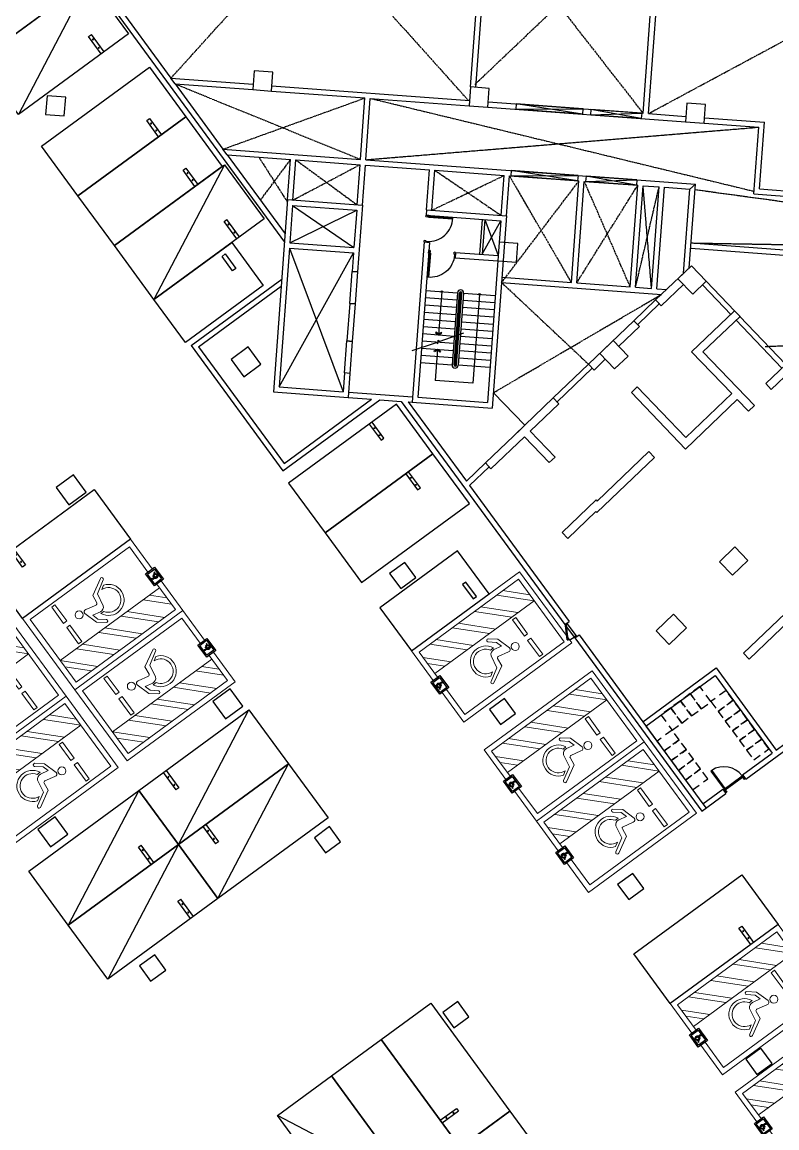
# Model space of a CAD drawing. Header units: millimetres. Extents: x 78082221 to 78451133, y -34402202 to -34172290.
# Drawn here: x 78240789 to 78268981, y -34266856 to -34225557 of the extents above; entities that cross this region are included whole.
import ezdxf

# ---------------------------------------------------------------- set-up
doc = ezdxf.new("R2010")
doc.units = ezdxf.units.MM
doc.header["$LTSCALE"] = 100
doc.header["$MEASUREMENT"] = 0
doc.linetypes.add('XR-B2$0$CENTER', pattern=[2, 1.25, -0.25, 0.25, -0.25])
doc.linetypes.add('XR-B2$0$XR-B2$0$XR-지하3층$0$-HID', pattern=[2.5, 1.5, -1])
doc.layers.get('0').update_dxf_attribs({"color": 2, "linetype": 'CONTINUOUS'})
doc.layers.add('E-PLAN', color=115, linetype='CONTINUOUS')
doc.layers.add('Z', color=115, linetype='CONTINUOUS')

# ---------------------------------------------------------------- blocks, each defined once
blk = doc.blocks.new('XR-B2$0$2P-Dr204')
at = {"color": 0}
for p, q in [((29, 50), (29, 955)), ((65, 50), (65, 956)), ((29, 50), (0, 50)), ((0, 50), (0, -50)), ((29, 14), (29, 50)), ((65, 50), (29, 50)), ((50, 14), (29, 14)), ((50, -50), (50, 14)), ((950, 14), (950, -50)), ((971, 14), (950, 14)), ((971, 14), (950, 14)), ((971, 50), (971, 14)), ((1000, 50), (971, 50)), ((1000, -50), (1000, 50)), ((50, -50), (0, -50)), ((1000, -50), (950, -50))]:
    blk.add_line(p, q, dxfattribs=at)
blk.add_arc((65, 50), 906, 0, 92.2294, dxfattribs=at)
blk = doc.blocks.new('XR-B2$0$XR-지하3층$0$A$C73B52ADF')
at = {"layer": 'E-PLAN'}
for points in [[(-2038, 2466), (-38, 2466), (-38, -1134), (-2038, -1134)], [(-1166, 2021), (-1166, 1871), (-1832, 1871), (-1832, 2021)]]:
    blk.add_lwpolyline(points, close=True, dxfattribs=at)
blk = doc.blocks.new('XR-B2$0$XR-지하3층$0$일반형 주차')
at = {"layer": 'E-PLAN'}
for p, q in [((750, 3865), (0, 3865)), ((0, 3735), (750, 3735)), ((750, 3735), (750, 3865))]:
    blk.add_line(p, q, dxfattribs=at)
blk.add_lwpolyline([(2300, 5000), (0, 5000), (0, 0), (2300, 0)], close=True, dxfattribs=at)
for centre in [(238, 3800), (563, 3800)]:
    blk.add_circle(centre, 17.5, dxfattribs=at)
blk = doc.blocks.new('XR-B2$0$XR-지하3층$0$확장형 주차')
at = {"layer": 'E-PLAN'}
for p, q in [((0, 3965), (800, 3965)), ((0, 3835), (800, 3835)), ((800, 3835), (800, 3965))]:
    blk.add_line(p, q, dxfattribs=at)
blk.add_lwpolyline([(2500, 5100), (0, 5100), (0, 0), (2500, 0)], close=True, dxfattribs=at)
blk.add_lwpolyline([(2500, 5100), (0, 0)], dxfattribs=at)
for centre in [(238, 3900), (613, 3900)]:
    blk.add_circle(centre, 17.5, dxfattribs=at)
blk = doc.blocks.new('XR-B2$0$XR-지하3층$0$장애인 주차')
at = {"layer": 'E-PLAN', "lineweight": 5}
for p, q in [((4572, 3795), (4572, -805)), ((5572, 2795), (4572, 3795)), ((5572, 3078), (4855, 3795)), ((5572, 2045), (4572, 3045)), ((5572, 1762), (4572, 2762)), ((3689, 1485), (3600, 1888)), ((3699, 2009), (4214, 1851)), ((3992, 1503), (3925, 1810)), ((3925, 1810), (4151, 1741)), ((4151, 1741), (4355, 1493)), ((4214, 1851), (4443, 1569)), ((5572, 1012), (4572, 2012)), ((5572, 729), (4572, 1729)), ((4055, 1528), (4053, 1393)), ((3348, 969), (3257, 820)), ((5572, -21), (4572, 979)), ((5572, -304), (4572, 696)), ((5323, -805), (4572, -54)), ((5041, -805), (4572, -336))]:
    blk.add_line(p, q, dxfattribs=at)
at = {"layer": 'E-PLAN', "ltscale": 4}
for p, q in [((4165, -1005), (4165, -805)), ((4165, -805), (4165, -905))]:
    blk.add_line(p, q, dxfattribs=at)
at = {"layer": 'E-PLAN', "lineweight": 5}
for points in [[(3842, -1005), (2472, -1005), (2472, 3995), (5772, 3995), (5772, -1005), (4402, -1005)], [(3842, -805), (2672, -805), (2672, 3795), (5572, 3795), (5572, -805), (4402, -805)]]:
    blk.add_lwpolyline(points, dxfattribs=at)
for points in [[(3523, 2720), (2773, 2720), (2773, 2870), (3523, 2870)], [(4473, 2720), (3723, 2720), (3723, 2870), (4473, 2870)]]:
    blk.add_lwpolyline(points, close=True, dxfattribs=at)
for points in [[(3094, 715, -1.000002), (2987, 770), (3330, 1379), (3640, 1415)], [(3992, 1503, -0.343093), (3870, 1283), (3381, 1194), (3094, 715)]]:
    blk.add_lwpolyline(points, format="xyb", dxfattribs=at)
at = {"layer": 'E-PLAN', "ltscale": 4}
for points in [[(3842, -695), (3842, -1115), (4402, -1115), (4402, -695)], [(3892, -745), (3892, -1065), (4352, -1065), (4352, -745)]]:
    blk.add_lwpolyline(points, close=True, dxfattribs=at)
at = {"layer": 'E-PLAN'}
for points in [[(4161, -797), (4152, -916), (4058, -916), (4021, -1003), (3982, -990), (3988, -973), (4011, -981), (4046, -898), (4136, -898), (4137, -881), (4072, -881), (4072, -863), (4138, -863), (4142, -810)], [(4167, -882), (4169, -863)]]:
    blk.add_lwpolyline(points, dxfattribs=at)
at = {"layer": 'E-PLAN', "lineweight": 5}
blk.add_circle((3613, 2216), 150, dxfattribs=at)
for centre, radius, start, end in [((3682, 1922), 88.4, 79.1143, 202.3185), ((3810, 1000), 582, 198.006, 65.0949), ((3809, 1000), 462, 183.8525, 58.2396), ((3632, 1473), 57.7, 276.2786, 12.4353), ((4394, 1537), 58.8, 227.9655, 33.7904)]:
    blk.add_arc(centre, radius, start, end, dxfattribs=at)
at = {"layer": 'E-PLAN'}
for centre, radius, start, end in [((4140, -787), 22.8, 335.1173, 274.9698), ((4127, -942), 89.2, 206.535, 62.4866), ((4127, -942), 71.5, 192.8781, 56.1688)]:
    blk.add_arc(centre, radius, start, end, dxfattribs=at)
blk = doc.blocks.new('XR-B2$0$XR-B2$0$XR-지하3층$0$1712-PL$0$FSD1000')
at = {"layer": 'E-PLAN'}
for p, q in [((25, -101), (865, -101)), ((40, -146), (850, -146))]:
    blk.add_line(p, q, dxfattribs=at)
for points in [[(25, 739), (25, -101), (70, -101), (70, 739)], [(-5, -251), (-5, -101), (25, -101), (25, -146), (40, -146), (40, -251)], [(895, -251), (895, -101), (865, -101), (865, -146), (850, -146), (850, -251)]]:
    blk.add_lwpolyline(points, close=True, dxfattribs=at)
blk.add_arc((25, -101), 840, 360, 86.9291, dxfattribs=at)

msp = doc.modelspace()

# ---------------------------------------------------------------- linework, layer by layer
at = {"layer": 'Z', "linetype": 'XR-B2$0$CENTER', "ltscale": 0.5}
for p, q in [((78243556.3, -34213004.6), (78257450.1, -34228474.6)), ((78246348.4, -34227651.2), (78258507.8, -34214213.8)), ((78264181.6, -34228973.9), (78287627.8, -34216373.6)), ((78257693.9, -34227891.1, 0), (78264544.3, -34221379.9, 0)), ((78258167.3, -34221508.6, 0), (78263982.1, -34228959.1)), ((78246503.9, -34227863.3), (78253425.7, -34230683)), ((78248292, -34230302.2), (78253595.8, -34228389.3)), ((78253795.3, -34228404.1), (78268127.9, -34231873.7, 0)), ((78253625.1, -34230697.8), (78268305.4, -34229480.3, 0)), ((78249632.8, -34230602.2), (78250699.7, -34232285.8)), ((78249691.4, -34232211), (78250818, -34230690.1)), ((78250906.5, -34232200.8), (78253410.9, -34230882.5)), ((78251017.5, -34230704.9), (78253300, -34232378.3)), ((78256092.3, -34232585.4), (78258796.1, -34231281.9)), ((78256203.2, -34231089.6), (78258685.2, -34232777.8)), ((78261307.4, -34235278.6), (78258995.6, -34231296.7)), ((78258699.7, -34235285.7), (78261588.4, -34231489)), ((78261506.8, -34235293.4), (78263782.4, -34231651.7)), ((78263501.3, -34235441.3), (78261787.9, -34231503.8)), ((78263703.7, -34235456.3), (78264580.2, -34231710.9)), ((78264299.2, -34235500.5), (78263981.9, -34231666.5)), ((78265926.5, -34231810.7), (78298180.6, -34236208.5)), ((78265778.6, -34233805.2), (78300890, -34234403.9)), ((78258699.7, -34235285.7), (78261944.9, -34238334.2)), ((78258394.7, -34239397.6), (78264667.3, -34235728.3)), ((78268537.1, -34237672.1), (78297855.4, -34236384.9))]:
    msp.add_line(p, q, dxfattribs=at)
at = {"layer": 'Z', "ltscale": 0.5}
for p, q in [((78264181.6, -34228973.9), (78265239.3, -34214713.1, 0)), ((78257536.9, -34227979.7), (78258021.4, -34221447.6)), ((78257736.4, -34227994.5), (78258220.8, -34221462.4)), ((78263982.1, -34228959.1), (78264540.6, -34221429.8)), ((78242621.3, -34222905.8), (78250589.3, -34233774)), ((78242826.3, -34222847.1), (78246348.4, -34227651.2)), ((78246348.4, -34227651.2), (78249422.1, -34227879.2)), ((78246503.9, -34227863.3), (78248292, -34230302.2)), ((78246503.9, -34227863.3), (78249407.3, -34228078.6)), ((78250120.2, -34227931), (78257499.9, -34228478.3)), ((78250105.4, -34228130.4), (78253595.8, -34228389.3)), ((78253425.7, -34230683), (78253595.8, -34228389.3)), ((78253625.1, -34230697.8), (78253795.3, -34228404.1)), ((78253795.3, -34228404.1), (78257485.1, -34228677.8)), ((78258183.2, -34228729.5), (78265562.9, -34229276.9)), ((78258198, -34228530.1), (78263982.1, -34228959.1)), ((78259245.1, -34228607.8), (78259230.3, -34228807.2)), ((78259230.3, -34228807.2), (78261738.3, -34228792.7)), ((78261723.5, -34228992.1), (78259230.3, -34228807.2)), ((78261738.3, -34228792.7), (78259245.1, -34228607.8)), ((78261723.5, -34228992.1), (78259245.1, -34228607.8)), ((78261738.3, -34228792.7), (78261723.5, -34228992.1)), ((78262037.5, -34228814.9), (78262022.7, -34229014.3)), ((78263932.3, -34228955.4), (78262037.5, -34228814.9)), ((78263917.5, -34229154.8), (78262037.5, -34228814.9)), ((78262022.7, -34229014.3), (78263932.3, -34228955.4)), ((78263917.5, -34229154.8), (78262022.7, -34229014.3)), ((78263932.3, -34228955.4), (78263917.5, -34229154.8)), ((78264181.6, -34228973.9), (78265577.7, -34229077.4)), ((78266275.8, -34229129.2), (78268519.7, -34229295.6, 0)), ((78268334.7, -34231788.8, 0), (78268519.7, -34229295.6, 0)), ((78266261, -34229328.7), (78268305.4, -34229480.3, 0)), ((78268120.5, -34231973.5, 0), (78268305.4, -34229480.3, 0)), ((78248292, -34230302.2), (78253425.7, -34230683)), ((78248447.5, -34230514.3), (78250612.1, -34233466.8)), ((78248447.5, -34230514.3), (78250818, -34230690.1)), ((78250707.1, -34232186), (78250818, -34230690.1)), ((78250906.5, -34232200.8), (78251017.5, -34230704.9)), ((78251017.5, -34230704.9), (78253410.9, -34230882.5)), ((78253300, -34232378.3), (78253410.9, -34230882.5)), ((78253499.4, -34232393.1), (78253610.4, -34230897.2)), ((78253610.4, -34230897.2), (78256003.8, -34231074.8)), ((78253625.1, -34230697.8), (78265941.3, -34231611.3)), ((78255892.8, -34232570.7), (78256003.8, -34231074.8)), ((78256092.3, -34232585.4), (78256203.2, -34231089.6)), ((78256203.2, -34231089.6), (78258796.1, -34231281.9)), ((78258685.2, -34232777.8), (78258796.1, -34231281.9)), ((78258884.6, -34232792.6), (78258995.6, -34231296.7)), ((78258995.6, -34231296.7), (78261588.4, -34231489)), ((78258995.6, -34231296.7), (78261588.4, -34231489)), ((78259060.2, -34231100.9), (78259045.4, -34231300.4)), ((78259045.4, -34231300.4), (78261553.4, -34231285.8)), ((78261538.6, -34231485.3), (78259045.4, -34231300.4)), ((78261553.4, -34231285.8), (78259060.2, -34231100.9)), ((78261538.6, -34231485.3), (78259060.2, -34231100.9)), ((78261553.4, -34231285.8), (78261538.6, -34231485.3)), ((78261852.6, -34231308), (78261837.8, -34231507.5)), ((78263747.3, -34231448.5), (78261852.6, -34231308)), ((78263732.6, -34231648), (78261852.6, -34231308)), ((78261307.4, -34235278.6), (78261588.4, -34231489)), ((78261506.8, -34235293.4), (78261787.9, -34231503.8)), ((78261787.9, -34231503.8), (78263782.4, -34231651.7)), ((78261837.8, -34231507.5), (78263747.3, -34231448.5)), ((78263732.6, -34231648), (78261837.8, -34231507.5)), ((78263501.3, -34235441.3), (78263782.4, -34231651.7)), ((78263703.7, -34235456.3), (78263981.9, -34231666.5)), ((78263747.3, -34231448.5), (78263732.6, -34231648)), ((78263981.9, -34231666.5), (78264580.2, -34231710.9)), ((78264299.2, -34235500.5), (78264580.2, -34231710.9)), ((78264498.6, -34235515.3), (78264779.7, -34231725.7)), ((78264779.7, -34231725.7), (78265727.1, -34231795.9)), ((78265494.1, -34234936.9), (78265727.1, -34231795.9)), ((78265710, -34234730.3), (78265941.3, -34231611.3)), ((78268334.7, -34231788.8, 0), (78288378.2, -34233275.4)), ((78268120.5, -34231973.5, 0), (78300890, -34234403.9)), ((78250788.2, -34233796.4), (78253285.2, -34232577.8)), ((78250891.7, -34232400.3), (78253181.6, -34233974)), ((78257972.3, -34232925.4), (78257876.1, -34234221.9)), ((78258072, -34232932.8), (78257975.9, -34234229.3)), ((78257975.9, -34234229.3), (78258670.4, -34232977.2)), ((78258072, -34232932.8), (78258574.2, -34234273.6)), ((78265778.6, -34233805.2), (78288463, -34235487.7)), ((78265763.8, -34234004.7), (78288214.6, -34235669.9)), ((78265282.4, -34235139.6), (78265788.1, -34234655.5)), ((78265788.1, -34234655.5), (78266341.3, -34235233.4)), ((78258714.5, -34235086.3), (78261307.4, -34235278.6)), ((78247098.6, -34237638.2), (78250486.9, -34235154.1)), ((78247378.1, -34237681.3), (78250467.5, -34235416.3)), ((78258699.7, -34235285.7), (78264667.3, -34235728.3)), ((78261506.8, -34235293.4), (78263501.3, -34235441.3)), ((78263703.7, -34235456.3), (78264299.2, -34235500.5)), ((78264498.6, -34235515.3), (78264860.7, -34235542.1)), ((78265835.6, -34235717.5), (78265282.4, -34235139.6)), ((78266341.3, -34235233.4), (78265835.6, -34235717.5)), ((78266196.8, -34235371.7), (78267268.6, -34236491.5)), ((78266341.3, -34235233.4), (78267413.1, -34236353.2)), ((78263642.6, -34236709.2), (78264451.7, -34235934.8)), ((78263780.9, -34236853.7), (78264590, -34236079.2)), ((78267441.5, -34236672.1), (78269170.1, -34238478.1)), ((78267585.9, -34236533.8), (78269314.6, -34238339.8)), ((78262363.9, -34237933.1), (78262869.6, -34237449.1)), ((78262869.6, -34237449.1), (78263422.8, -34238027)), ((78247098.6, -34237638.2), (78250527.9, -34242315.8)), ((78247378.1, -34237681.3), (78250571, -34242036.2)), ((78262917.1, -34238511), (78262363.9, -34237933.1)), ((78260630.2, -34239592.6), (78261944.9, -34238334.2)), ((78263422.8, -34238027), (78262917.1, -34238511)), ((78260768.5, -34239737.1), (78262083.2, -34238478.6)), ((78250571, -34242036.2), (78253841.7, -34239638.3)), ((78252966.9, -34239573.4), (78253841.7, -34239638.3)), ((78252981.7, -34239374), (78255375.1, -34239551.5)), ((78250527.9, -34242315.8), (78254148.9, -34239661.1)), ((78254148.9, -34239661.1), (78254948.9, -34239720.4)), ((78254948.9, -34239720.4), (78261062.1, -34248058.7)), ((78255211.2, -34239739.9), (78257382.4, -34242701.4)), ((78255211.2, -34239739.9), (78255360.3, -34239750.9)), ((78257382.4, -34242701.4), (78258090.9, -34242023.2)), ((78257501.7, -34242864.1), (78258229.2, -34242167.7)), ((78257501.7, -34242864.1), (78261223.4, -34247940.4)), ((78267411.4, -34245158.7), (78266833.5, -34245711.9)), ((78267895.5, -34245664.4), (78267411.4, -34245158.7)), ((78266833.5, -34245711.9), (78267317.5, -34246217.6)), ((78267317.5, -34246217.6), (78267895.5, -34245664.4)), ((78265121.5, -34247669), (78264471.4, -34248291.3)), ((78265605.6, -34248174.6), (78265121.5, -34247669)), ((78261062.1, -34248058.7), (78261223.4, -34247940.4)), ((78264471.4, -34248291.3), (78264955.4, -34248797)), ((78264955.4, -34248797), (78265605.6, -34248174.6)), ((78261428.7, -34248558.7), (78261590, -34248440.4)), ((78261428.7, -34248558.7), (78266174.8, -34255032.2)), ((78261590, -34248440.4), (78264587.7, -34252529.3)), ((78263971, -34251688.1), (78266713, -34249677.8)), ((78264089.2, -34251849.4), (78266670, -34249957.3)), ((78266670, -34249957.3), (78268798.5, -34252860.6)), ((78266713, -34249677.8), (78268959.8, -34252742.4)), ((78264089.2, -34251849.4), (78266217.8, -34254752.7)), ((78268959.8, -34252742.4), (78269629.5, -34252251.4)), ((78267701.7, -34253664.8), (78268798.5, -34252860.6)), ((78267820, -34253826.1), (78269360.5, -34252696.6)), ((78267701.7, -34253664.8), (78267820, -34253826.1)), ((78266174.8, -34255032.2), (78267078, -34254370)), ((78266217.8, -34254752.7), (78266959.8, -34254208.7)), ((78266959.8, -34254208.7), (78267078, -34254370))]:
    msp.add_line(p, q, dxfattribs=at)
at = {"layer": 'Z'}
for p, q in [((78246503.9, -34227863.3), (78246348.4, -34227651.2)), ((78248447.5, -34230514.3), (78248292, -34230302.2)), ((78265727.1, -34231795.9), (78265941.3, -34231611.3)), ((78250707.1, -34232186), (78250174.5, -34239366.3)), ((78250707.1, -34232186), (78253499.4, -34232393.1)), ((78250891.7, -34232400.3), (78250788.2, -34233796.4)), ((78250891.7, -34232400.3), (78253285.2, -34232577.8)), ((78253285.2, -34232577.8), (78253181.6, -34233974)), ((78253499.4, -34232393.1), (78253314.5, -34234886.3)), ((78255892.8, -34232570.7), (78255878, -34232770.1)), ((78255892.8, -34232570.7), (78258884.6, -34232792.6)), ((78255878, -34232770.1), (78258670.4, -34232977.2)), ((78258884.6, -34232792.6), (78258352.1, -34239972.8)), ((78258670.4, -34232977.2), (78258574.2, -34234273.6)), ((78258884.6, -34232792.6), (78258884.6, -34232792.6)), ((78250788.2, -34233796.4), (78253181.6, -34233974)), ((78255804.1, -34233767.4), (78255360.3, -34239750.9)), ((78256003.5, -34233782.2), (78255574.5, -34239566.3)), ((78255804.1, -34233767.4), (78256003.5, -34233782.2)), ((78250773.4, -34233995.9), (78250388.8, -34239181.7)), ((78250388.8, -34239181.7), (78253166.8, -34234173.4)), ((78250773.4, -34233995.9), (78252782.2, -34239359.2)), ((78250773.4, -34233995.9), (78253166.8, -34234173.4)), ((78253166.8, -34234173.4), (78253115, -34234871.5)), ((78256978.6, -34234155.3), (78256963.8, -34234354.8)), ((78256978.6, -34234155.3), (78258574.2, -34234273.6)), ((78256963.8, -34234354.8), (78258559.4, -34234473.1)), ((78258559.4, -34234473.1), (78258167.4, -34239758.6)), ((78264451.8, -34235934.6), (78265788.3, -34234655.4)), ((78253314.5, -34234886.3), (78253115, -34234871.5)), ((78253314.5, -34234886.3), (78253115, -34234871.5)), ((78264659.3, -34236151.3), (78265490, -34235356.1)), ((78253026.3, -34236068.2), (78252922.7, -34237464.4)), ((78253225.7, -34236083), (78253026.3, -34236068.2)), ((78253026.3, -34236068.2), (78253225.7, -34236083)), ((78253225.7, -34236083), (78253122.2, -34237479.2)), ((78264590.1, -34236079.1), (78264451.8, -34235934.6)), ((78264659.3, -34236151.3), (78264451.8, -34235934.6)), ((78267396, -34236335), (78265795.8, -34237866.6)), ((78267396, -34236335), (78267603.4, -34236551.7)), ((78261945.1, -34238334), (78263642.7, -34236709.1)), ((78263850.2, -34236925.8), (78263642.7, -34236709.1)), ((78266220, -34237875.9), (78267603.4, -34236551.7)), ((78263077.1, -34237665.8), (78263850.2, -34236925.8)), ((78253122.2, -34237479.2), (78252922.7, -34237464.4)), ((78252922.7, -34237464.4), (78253122.2, -34237479.2)), ((78267292.9, -34239430.6), (78265795.8, -34237866.6)), ((78268138.8, -34239880.5), (78266220, -34237875.9)), ((78262152.5, -34238550.8), (78261945.1, -34238334)), ((78262152.5, -34238550.8), (78262571.5, -34238149.7)), ((78268563.5, -34239058.8), (78269314.8, -34238339.6)), ((78252834, -34238661.1), (78252782.2, -34239359.2)), ((78253033.4, -34238675.9), (78252834, -34238661.1)), ((78253033.4, -34238675.9), (78252834, -34238661.1)), ((78253033.4, -34238675.9), (78252966.9, -34239573.4)), ((78268770.9, -34239275.5), (78269522.2, -34238556.4)), ((78250388.8, -34239181.7), (78252782.2, -34239359.2)), ((78263761.9, -34239183.6), (78263545.2, -34239391.1)), ((78265573.6, -34241076.3), (78263761.9, -34239183.6)), ((78268770.9, -34239275.5), (78268563.5, -34239058.8)), ((78250174.5, -34239366.3), (78252966.9, -34239573.4)), ((78255574.5, -34239566.3), (78258167.4, -34239758.6)), ((78259561, -34240616), (78258394.7, -34239397.6)), ((78259200, -34240961.6), (78260630.3, -34239592.5)), ((78260837.8, -34239809.2), (78260630.3, -34239592.5)), ((78263545.2, -34239391.1), (78265564.3, -34241500.5)), ((78265573.6, -34241076.3), (78267292.9, -34239430.6)), ((78255360.3, -34239750.9), (78258352.1, -34239972.8)), ((78259768.6, -34240832.6), (78260837.8, -34239809.2)), ((78267500.3, -34239647.3), (78265564.3, -34241500.5)), ((78267922.1, -34240088), (78267500.3, -34239647.3)), ((78267922.1, -34240088), (78268138.8, -34239880.5)), ((78258091.1, -34242023.1), (78259416.7, -34240754.2)), ((78260695.2, -34241800.6), (78259768.6, -34240832.6)), ((78258298.5, -34242239.8), (78259551.9, -34241040.1)), ((78259551.9, -34241040.1), (78260478.5, -34242008.1)), ((78264197.1, -34241597.9), (78262268.3, -34243444.1)), ((78264404.6, -34241814.6), (78264197.1, -34241597.9)), ((78258091.1, -34242023.1), (78258298.5, -34242239.8)), ((78260478.5, -34242008.1), (78260695.2, -34241800.6)), ((78264404.6, -34241814.6), (78262259, -34243868.3)), ((78262230.3, -34243404.4), (78260958.8, -34244621.4)), ((78262230.3, -34243404.4), (78262268.3, -34243444.1)), ((78262221, -34243828.5), (78261166.3, -34244838.1)), ((78262221, -34243828.5), (78262259, -34243868.3)), ((78260958.8, -34244621.4), (78261166.3, -34244838.1)), ((78269551.7, -34247394.4), (78267738.5, -34249130)), ((78269759.2, -34247611.1), (78267945.9, -34249346.7)), ((78267738.5, -34249130), (78267945.9, -34249346.7)), ((78266217.8, -34254752.7), (78266336.1, -34254914))]:
    msp.add_line(p, q, dxfattribs=at)
at = {"layer": 'Z', "ltscale": 10}
for p, q in [((78255850.4, -34235846.5), (78257032.2, -34235934.1)), ((78255870.4, -34235577.2), (78257052.1, -34235664.9)), ((78256461.3, -34235621.1), (78256341.4, -34237236.6)), ((78257052.1, -34235664.9), (78256852.4, -34238357.5)), ((78256922.2, -34238362.7), (78257122, -34235670.1)), ((78257151.9, -34235672.3), (78256952.2, -34238364.9)), ((78257181.8, -34235674.5), (78256982.1, -34238367.1)), ((78257012, -34238369.3), (78257211.7, -34235676.7)), ((78257281.5, -34235681.9), (78257081.8, -34238374.5)), ((78257151.9, -34235672.3), (78257122, -34235670.1)), ((78257181.8, -34235674.5), (78257151.9, -34235672.3)), ((78257181.8, -34235674.5), (78257211.7, -34235676.7)), ((78257281.5, -34235681.9), (78258463.3, -34235769.5)), ((78257872.4, -34235725.7), (78257626.5, -34239041.6)), ((78255830.5, -34236115.8), (78257012.2, -34236203.4)), ((78257111.9, -34236210.8), (78257082, -34236208.6)), ((78257131.9, -34235941.5), (78257102, -34235939.3)), ((78257171.8, -34236215.2), (78257141.8, -34236213)), ((78257191.7, -34235946), (78257161.8, -34235943.8)), ((78258423.3, -34236308.1), (78257241.6, -34236220.4)), ((78258443.3, -34236038.8), (78257261.5, -34235951.2)), ((78255790.5, -34236654.3), (78256972.3, -34236741.9)), ((78255810.5, -34236385), (78256992.2, -34236472.7)), ((78257072, -34236749.3), (78257042.1, -34236747.1)), ((78257092, -34236480.1), (78257062, -34236477.8)), ((78257131.8, -34236753.8), (78257101.9, -34236751.5)), ((78257151.8, -34236484.5), (78257121.9, -34236482.3)), ((78258403.4, -34236577.3), (78257221.6, -34236489.7)), ((78255770.5, -34236923.5), (78256952.3, -34237011.2)), ((78257052, -34237018.6), (78257022.1, -34237016.4)), ((78257111.9, -34237023), (78257081.9, -34237020.8)), ((78258363.4, -34237115.8), (78257181.7, -34237028.2)), ((78258383.4, -34236846.6), (78257201.6, -34236758.9)), ((78255730.6, -34237462.1), (78256912.4, -34237549.7)), ((78255750.6, -34237192.8), (78256932.3, -34237280.4)), ((78257012.1, -34237557.1), (78256982.2, -34237554.9)), ((78257032, -34237287.8), (78257002.1, -34237285.6)), ((78257071.9, -34237561.5), (78257042, -34237559.3)), ((78257091.9, -34237292.3), (78257062, -34237290.1)), ((78258323.5, -34237654.4), (78257141.7, -34237566.7)), ((78258343.4, -34237385.1), (78257161.7, -34237297.5)), ((78255710.6, -34237731.3), (78256892.4, -34237819)), ((78256301.5, -34237775.1), (78256215.3, -34238936.9)), ((78256992.1, -34237826.4), (78256962.2, -34237824.1)), ((78257051.9, -34237830.8), (78257022, -34237828.6)), ((78258303.5, -34237923.6), (78257121.8, -34237836)), ((78255670.7, -34238269.8), (78256852.4, -34238357.5)), ((78255690.7, -34238000.6), (78256872.4, -34238088.2)), ((78256952.2, -34238364.9), (78256922.2, -34238362.7)), ((78256972.1, -34238095.6), (78256942.2, -34238093.4)), ((78256982.1, -34238367.1), (78256952.2, -34238364.9)), ((78257012, -34238369.3), (78256982.1, -34238367.1)), ((78257032, -34238100.1), (78257002.1, -34238097.8)), ((78258263.6, -34238462.1), (78257081.8, -34238374.5)), ((78258283.5, -34238192.9), (78257101.8, -34238105.2)), ((78257626.5, -34239041.6), (78256215.3, -34238936.9))]:
    msp.add_line(p, q, dxfattribs=at)
at = {"layer": 'Z', "ltscale": 0.1}
for p, q in [((78261082.8, -34248086.9), (78261127.5, -34248082)), ((78261142.6, -34248633.6), (78261082.8, -34248086.9)), ((78261082.8, -34248086.9), (78261408, -34248530.5)), ((78261187.4, -34248628.7), (78261127.5, -34248082)), ((78261488.6, -34248471.3), (78261163.4, -34248027.8)), ((78261142.6, -34248633.6), (78261187.4, -34248628.7))]:
    msp.add_line(p, q, dxfattribs=at)
at = {"layer": 'Z', "ltscale": 0.5}
for points in [[(78250157.2, -34227432.3), (78249459.1, -34227380.6), (78249407.3, -34228078.6), (78250105.4, -34228130.4)], [(78258235, -34228031.5), (78257536.9, -34227979.7), (78257485.1, -34228677.8), (78258183.2, -34228729.5)], [(78242417.2, -34228362.4), (78241719.1, -34228310.6), (78241667.3, -34229008.7), (78242365.4, -34229060.5)], [(78266312.8, -34228630.6), (78265614.7, -34228578.8), (78265562.9, -34229276.9), (78266261, -34229328.7)], [(78259309.3, -34233826.8), (78258611.2, -34233775), (78258559.4, -34234473.1), (78259257.5, -34234524.9)], [(78249238.2, -34237681.5), (78248593, -34238154.5), (78249066.1, -34238799.7), (78249711.2, -34238326.7)], [(78242705.8, -34242470.8), (78242060.6, -34242943.8), (78242533.6, -34243589), (78243178.8, -34243115.9)], [(78255081, -34245735.5), (78254516.5, -34246149.4), (78254930.4, -34246713.9), (78255494.9, -34246300)], [(78248559.3, -34250454.9), (78247914.1, -34250927.9), (78248387.1, -34251573.1), (78249032.3, -34251100.1)], [(78258806, -34250816.3), (78258241.5, -34251230.2), (78258655.3, -34251794.7), (78259219.9, -34251380.8)], [(78242026.9, -34255244.1), (78241381.7, -34255717.1), (78241854.7, -34256362.3), (78242499.9, -34255889.3)], [(78252273.5, -34255605.6), (78251709, -34256019.4), (78252122.9, -34256584), (78252687.4, -34256170.1)], [(78263595.2, -34257348.8), (78263030.7, -34257762.6), (78263444.6, -34258327.2), (78264009.1, -34257913.3)], [(78245741.1, -34260394.8), (78245176.5, -34260808.7), (78245590.4, -34261373.2), (78246155, -34260959.4)], [(78257062.8, -34262138), (78256498.3, -34262551.9), (78256912.1, -34263116.4), (78257476.7, -34262702.6)], [(78268384.5, -34263881.2), (78267820, -34264295.1), (78268233.9, -34264859.6), (78268798.4, -34264445.8)]]:
    msp.add_lwpolyline(points, close=True, dxfattribs=at)
at = {"layer": 'Z'}
for points in [[(78253115, -34234871.5), (78253314.5, -34234886.3), (78253225.7, -34236083), (78253026.3, -34236068.2)], [(78252922.7, -34237464.4), (78253122.2, -34237479.2), (78253033.4, -34238675.9), (78252834, -34238661.1)], [(78261068, -34248066.7), (78261082.8, -34248086.9), (78261119.1, -34248060.3), (78261128, -34248072.4), (78261148.1, -34248057.6), (78261163.4, -34248027.8), (78261148.7, -34248007.6)], [(78261422.8, -34248550.6), (78261408, -34248530.5), (78261444.3, -34248503.9), (78261435.4, -34248491.8), (78261455.6, -34248477), (78261488.6, -34248471.3), (78261503.4, -34248491.5)]]:
    msp.add_lwpolyline(points, close=True, dxfattribs=at)
at = {"layer": 'Z', "ltscale": 10}
msp.add_lwpolyline([(78255352.9, -34237826.1), (78256270.5, -34237521.3), (78256311.6, -34237575.9), (78256331.3, -34237435.9), (78256372.5, -34237490.5), (78257291.6, -34237165.3)], dxfattribs=at)
for points in [[(78256226.5, -34237159.3), (78256341.4, -34237236.6), (78256466.4, -34237176.9), (78256451.4, -34237146.1), (78256344.3, -34237197.2), (78256245.9, -34237131)], [(78256176.4, -34237834.7), (78256301.5, -34237775.1), (78256416.3, -34237852.6), (78256396.9, -34237880.9), (78256298.6, -34237814.5), (78256191.4, -34237865.6)]]:
    msp.add_lwpolyline(points, close=True, dxfattribs=at)
at = {"layer": 'Z', "linetype": 'XR-B2$0$XR-B2$0$XR-지하3층$0$-HID', "ltscale": 2}
for points in [[(78266519.3, -34250935.7), (78266105.4, -34250371.2), (78265742.5, -34250637.3), (78266156.4, -34251201.8)], [(78266156.4, -34251201.8), (78265742.5, -34250637.3), (78265379.6, -34250903.3), (78265793.5, -34251467.9)], [(78266785.4, -34251298.7), (78267349.9, -34250884.8), (78267083.9, -34250521.9), (78266519.3, -34250935.7)], [(78265430.6, -34251733.9), (78265016.7, -34251169.4), (78264653.8, -34251435.5), (78265067.7, -34252000)], [(78265793.5, -34251467.9), (78265379.6, -34250903.3), (78265016.7, -34251169.4), (78265430.6, -34251733.9)], [(78267051.5, -34251661.6), (78267616, -34251247.7), (78267349.9, -34250884.8), (78266785.4, -34251298.7)], [(78267317.5, -34252024.5), (78267882.1, -34251610.6), (78267616, -34251247.7), (78267051.5, -34251661.6)], [(78267583.6, -34252387.4), (78268148.1, -34251973.5), (78267882.1, -34251610.6), (78267317.5, -34252024.5)], [(78265067.7, -34252000), (78264503.1, -34252413.9), (78264769.2, -34252776.8), (78265333.7, -34252362.9)], [(78267849.7, -34252750.3), (78268414.2, -34252336.4), (78268148.1, -34251973.5), (78267583.6, -34252387.4)], [(78265333.7, -34252362.9), (78264769.2, -34252776.8), (78265035.3, -34253139.7), (78265599.8, -34252725.8)], [(78268115.7, -34253113.2), (78268680.3, -34252699.3), (78268414.2, -34252336.4), (78267849.7, -34252750.3)], [(78265599.8, -34252725.8), (78265035.3, -34253139.7), (78265301.3, -34253502.6), (78265865.9, -34253088.8)], [(78265865.9, -34253088.8), (78265301.3, -34253502.6), (78265567.4, -34253865.6), (78266131.9, -34253451.7)], [(78266131.9, -34253451.7), (78265567.4, -34253865.6), (78265833.5, -34254228.5), (78266398, -34253814.6)]]:
    msp.add_lwpolyline(points, close=True, dxfattribs=at)
at = {"layer": 'Z', "ltscale": 10}
for centre in [(78256461.3, -34235621.1), (78256461.3, -34235621.1), (78257872.4, -34235725.7), (78257872.4, -34235725.7)]:
    msp.add_circle(centre, 30, dxfattribs=at)
for centre, radius, start, end in [((78257166.8, -34235673.4), 115, 355.75826, 175.75826), ((78257166.8, -34235673.4), 45, 355.75826, 175.75826), ((78256967.1, -34238366), 115, 175.75826, 355.75826), ((78256967.1, -34238366), 45, 175.75826, 355.75826)]:
    msp.add_arc(centre, radius, start, end, dxfattribs=at)
at = {"layer": 'Z', "ltscale": 0.1}
msp.add_arc((78261085.2, -34248093.1), 543.6, 276.06496, 306.4289, dxfattribs=at)

# ---------------------------------------------------------------- block references
at = {"layer": 'Z', "xscale": -1}
for name, p, rotation in [('XR-B2$0$XR-지하3층$0$일반형 주차', (78239172.8, -34226995.2, 0), 306.2469342978895), ('XR-B2$0$XR-지하3층$0$확장형 주차', (78240651, -34229011.4, 0), 306.2469342978895), ('XR-B2$0$XR-지하3층$0$일반형 주차', (78242873.7, -34232046.8), 306.2469342978895), ('XR-B2$0$XR-지하3층$0$일반형 주차', (78244233.6, -34233901.7), 306.2469342978895), ('XR-B2$0$XR-지하3층$0$확장형 주차', (78245711.8, -34235917.8), 306.2469342978895), ('XR-B2$0$XR-지하3층$0$일반형 주차', (78243481.5, -34243018), 126.2469342978895), ('XR-B2$0$XR-지하3층$0$A$C73B52ADF', (78255044.8, -34246725.8), 306.2469333569375), ('XR-B2$0$XR-지하3층$0$확장형 주차', (78249260.8, -34251242.5), 126.2469333569375), ('XR-B2$0$XR-지하3층$0$확장형 주차', (78250739, -34253258.7), 126.2469333569375), ('XR-B2$0$XR-지하3층$0$확장형 주차', (78242512.9, -34259289.7), 306.2469333569375), ('XR-B2$0$XR-지하3층$0$확장형 주차', (78243991.1, -34261305.8), 306.2469333569375), ('XR-B2$0$XR-지하3층$0$일반형 주차', (78264993.5, -34262214.2), 306.2469333569375), ('XR-B2$0$XR-지하3층$0$일반형 주차', (78254197.2, -34263556.9), 216.2469337012116), ('XR-B2$0$XR-지하3층$0$일반형 주차', (78252342.3, -34264916.9), 216.2469337012116), ('XR-B2$0$XR-지하3층$0$확장형 주차', (78250326.1, -34266395), 216.2469337012116), ('XR-B2$0$XR-지하3층$0$확장형 주차', (78262023.9, -34270342.4), 36.24693370121151)]:
    msp.add_blockref(name, p, dxfattribs=dict(at, rotation=rotation))
at = {"layer": 'Z', "extrusion": (-9.16953e-13, 1.69787e-13, -1), "xscale": -1, "zscale": -1, "rotation": 94.24163686855633}
msp.add_blockref('XR-B2$0$2P-Dr204', (-78255927.9, -34232773.8, 0), dxfattribs=at)
at = {"layer": 'Z'}
for name, p, rotation in [('XR-B2$0$XR-지하3층$0$A$C73B52ADF', (78247832.5, -34236888.4), 306.2469333569375), ('XR-B2$0$XR-지하3층$0$일반형 주차', (78250743.6, -34242777.6), 306.2469354912454), ('XR-B2$0$XR-지하3층$0$일반형 주차', (78252103.5, -34244632.5), 306.2469354912454), ('XR-B2$0$XR-B2$0$XR-지하3층$0$1712-PL$0$FSD1000', (78266926.7, -34254138.3), 36.24693762555338)]:
    msp.add_blockref(name, p, dxfattribs=dict(at, rotation=rotation))
at = {"layer": 'Z', "extrusion": (-3.26566e-14, 9.31968e-13, -1), "zscale": -1, "rotation": 184.2418521727266}
msp.add_blockref('XR-B2$0$2P-Dr204', (-78255977.6, -34234131.2, 0), dxfattribs=at)
at = {"layer": 'Z', "lineweight": 5, "xscale": -1}
for p, rotation in [((78242569.2, -34243473.6), 126.2469342978895), ((78259558.2, -34253100.6), 306.2469333569375), ((78244520.4, -34246135), 126.2469342978895), ((78240671.5, -34255087.1), 306.2469342978895), ((78262269.1, -34256798.3), 306.2469333569375), ((78242622.7, -34257748.5), 306.2469342978895), ((78264220.3, -34259459.7), 306.2469333569375), ((78269216.9, -34266274.9), 306.2469342978895), ((78271642.6, -34269583.6), 306.2469333569375)]:
    msp.add_blockref('XR-B2$0$XR-지하3층$0$장애인 주차', p, dxfattribs=dict(at, rotation=rotation))

doc.saveas('drawing.dxf')
